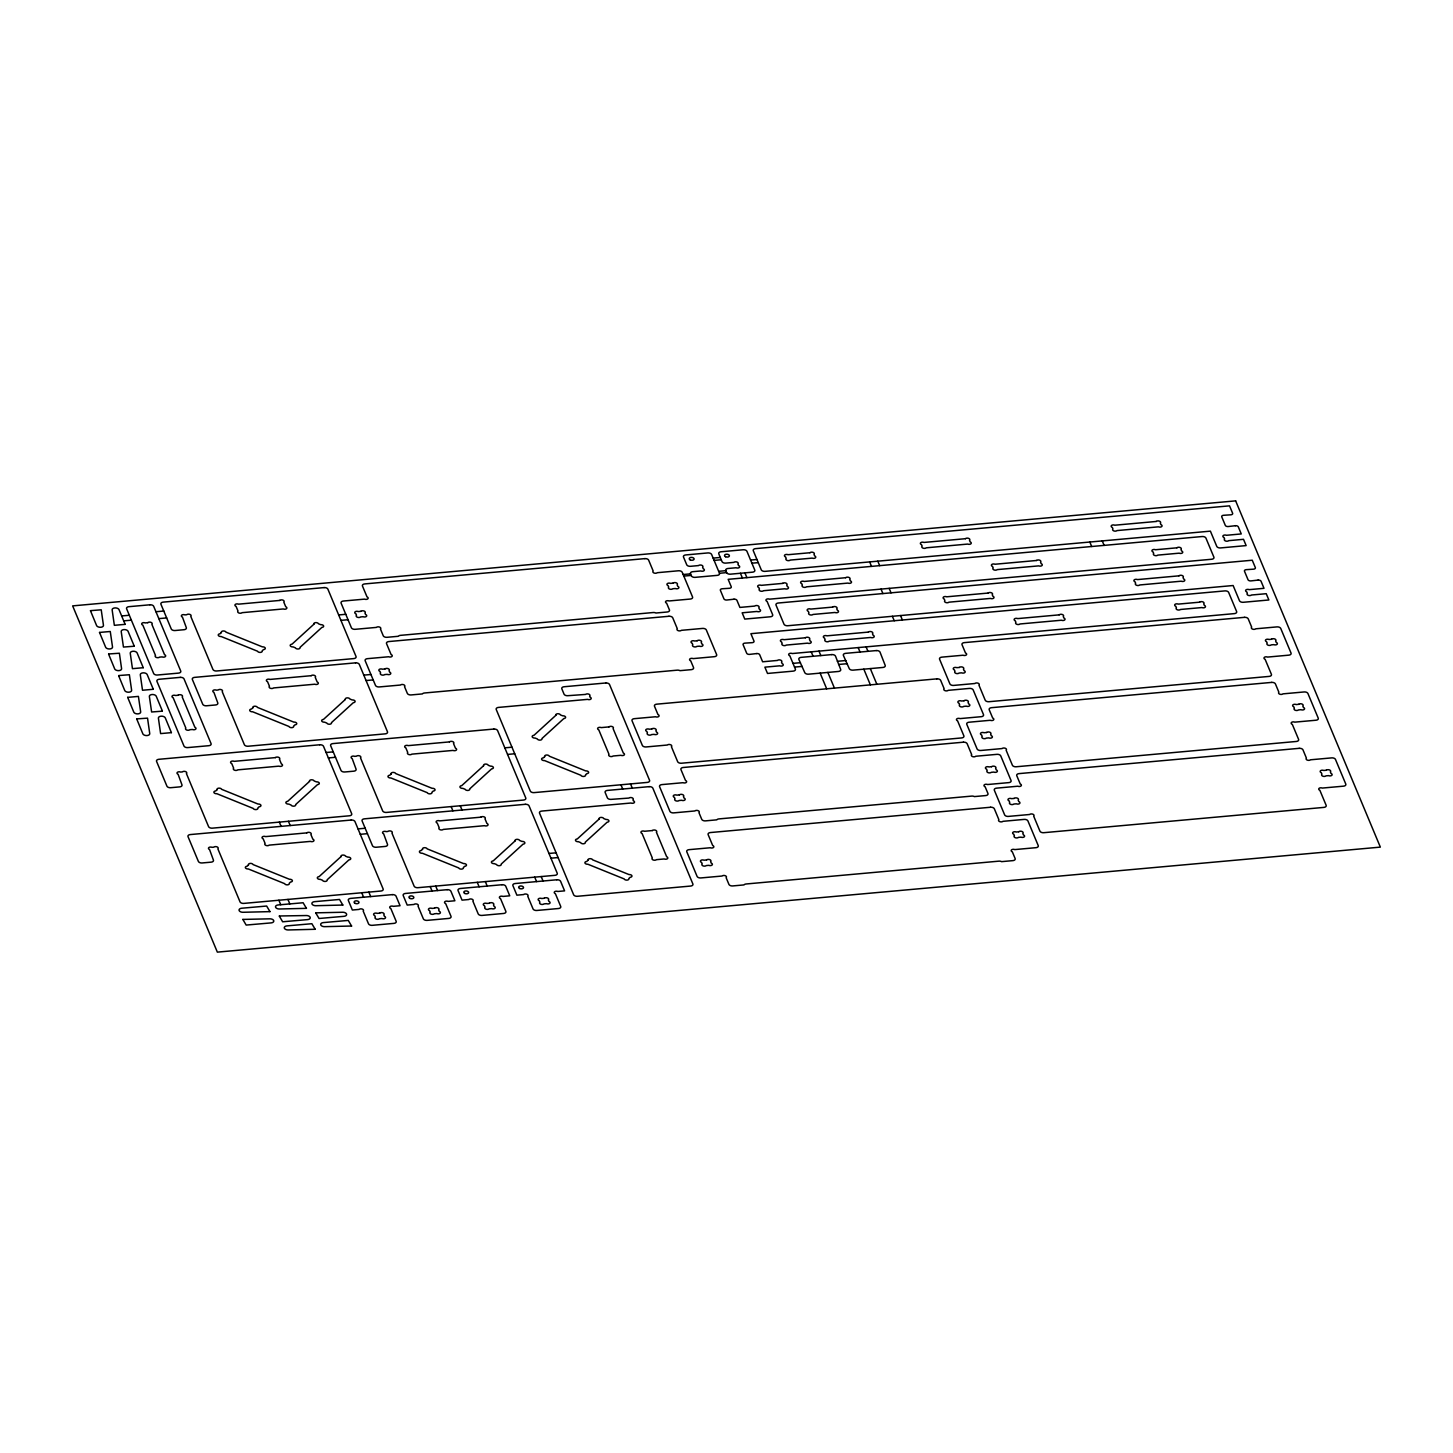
<?xml version="1.0" encoding="UTF-8"?>
<svg xmlns="http://www.w3.org/2000/svg" width="1453" height="1453" viewBox="0 0 1453 1453"><rect width="100%" height="100%" fill="white"/><g stroke="black" fill="none" stroke-linecap="round" stroke-linejoin="round"><path stroke-width="1.5" d="M713.151 558.097L720.307 557.462M714.113 560.404L721.251 559.75M155.961 611.731L163.808 611.023M121.671 615.945L128.808 615.309M750.583 560.059L756.995 559.496M751.909 563.201L758.303 562.62M123.705 620.867L130.861 620.213M158.831 618.633L166.677 617.925M683.182 574.516L690.52 573.862M718.672 571.32L725.828 570.666M683.836 576.096L691.174 575.424M719.489 573.281L711.625 554.483A3.124 1.816 4.7 0 0 707.847 552.939L685.762 554.937A3.124 1.816 4.7 0 0 683.491 557.026L686.724 564.763A3.124 1.816 4.7 0 0 690.502 566.307L698.53 565.58A2.379 1.38 4.7 0 1 701.799 565.29A2.379 1.38 4.7 0 1 702.598 567.215L703.234 568.722A2.379 1.38 4.7 0 1 704.033 570.666A2.379 1.38 4.7 0 1 700.782 570.956L692.754 571.683A3.124 1.816 4.7 0 0 690.484 573.753L691.356 575.824A3.124 1.816 4.7 0 0 695.133 577.35L717.219 575.37A3.124 1.816 4.7 0 0 719.489 573.281L726.627 572.609A3.124 1.816 4.7 0 0 730.423 574.171L752.509 572.173A3.124 1.816 4.7 0 0 754.779 570.103L746.933 551.286A3.124 1.816 4.7 0 0 743.137 549.761L721.051 551.759A3.124 1.816 4.7 0 0 718.781 553.829L722.014 561.584A3.124 1.816 4.7 0 0 725.81 563.11L733.838 562.384A2.379 1.38 4.7 0 1 737.089 562.093A2.379 1.38 4.7 0 1 737.888 564.036L738.524 565.526A2.379 1.38 4.7 0 1 739.341 567.469A2.379 1.38 4.7 0 1 736.072 567.76L728.044 568.486A3.124 1.816 4.7 0 0 725.774 570.575L726.645 572.645M338.658 614.946L345.814 614.292M340.928 620.358L348.084 619.704M363.813 675.136L370.969 674.483M366.083 680.549L373.239 679.895M792.993 663.367L800.421 662.695M837.364 661.297L845.828 660.534M794.555 667.09L802.165 666.4M838.599 664.475L847.226 663.694M326.126 752.509L333.264 751.873M328.378 757.921L335.534 757.285M504.827 747.841L511.983 747.187M507.569 754.416L514.725 753.78M358.037 828.9L365.193 828.246M360.29 834.313L367.446 833.659M548.962 853.456L556.118 852.82M550.941 858.196L558.097 857.542M1102.264 540.916L1104.135 545.384M1089.823 542.042L1091.693 546.51M877.794 561.185L879.664 565.653M889.163 588.356L891.034 592.824M900.515 615.545L902.386 620.013M869.657 561.911L871.528 566.379M881.027 589.101L882.879 593.569M892.378 616.29L894.249 620.74M866.097 646.876L867.95 651.325M870.311 668.598L876.867 684.29M858.178 647.584L860.031 652.052M863.827 669.179L870.383 684.872M818.965 651.126L820.836 655.594M827.865 672.43L834.44 688.123M811.228 651.816L813.099 656.284M820.128 673.12L826.684 688.813M744.899 572.863L746.896 577.64M740.431 573.263L742.41 578.04M630.529 783.912L632.309 788.18M620.94 784.783L622.719 789.033M541.17 876.559L543.041 881.027M534.704 877.14L536.575 881.608M460.238 805.779L462.018 810.029M485.32 881.608L487.191 886.076M451.138 806.597L452.918 810.847M477.274 882.334L479.127 886.802M435.7 886.094L437.571 890.544M430.179 886.584L432.05 891.052M368.844 892.124L370.697 896.592M361.743 892.76L363.595 897.227M288.439 821.29L290.219 825.54M279.339 822.107L281.119 826.357M287.948 899.425L289.819 903.893M278.867 900.242L280.738 904.71M90.486 610.769L96.588 625.553A3.505 2.034 4.7 0 0 100.548 627.278A3.505 2.034 4.7 0 0 103.454 625.28L101.22 609.806L90.504 610.641M99.53 632.436L105.633 647.221A3.505 2.034 4.7 0 0 109.593 648.964A3.505 2.034 4.7 0 0 112.517 646.948L110.265 631.492L99.53 632.436M108.594 654.122L114.696 668.907A3.505 2.034 4.7 0 0 118.656 670.632A3.505 2.034 4.7 0 0 121.58 668.616L119.382 653.232L108.63 653.977M118.637 675.699L124.74 690.484A3.505 2.034 4.7 0 0 128.699 692.209A3.505 2.034 4.7 0 0 131.624 690.211L129.371 674.737L118.674 675.554M125.14 624.354L114.351 625.317L112.153 609.933A3.505 2.034 4.7 0 1 115.078 607.917A3.505 2.034 4.7 0 1 119.037 609.642L125.14 624.354M127.682 697.367L133.803 712.152A3.505 2.034 4.7 0 0 137.744 713.877A3.505 2.034 4.7 0 0 140.669 711.879L138.416 696.405L127.682 697.367M134.185 646.04L128.082 631.328A3.505 2.034 4.7 0 0 124.123 629.585A3.505 2.034 4.7 0 0 121.217 631.601L123.451 647.057L134.166 646.24M136.745 719.035L142.848 733.819A3.505 2.034 4.7 0 0 146.807 735.563A3.505 2.034 4.7 0 0 149.732 733.547L147.534 718.145L136.782 718.908M143.248 667.708L132.459 668.671L130.261 653.269A3.505 2.034 4.7 0 1 133.186 651.253A3.505 2.034 4.7 0 1 137.145 652.996L143.248 667.708M153.292 689.285L142.503 690.248L140.305 674.846A3.505 2.034 4.7 0 1 143.229 672.848A3.505 2.034 4.7 0 1 147.189 674.573L153.292 689.285M162.355 710.953L156.234 696.241A3.505 2.034 4.7 0 0 152.293 694.516A3.505 2.034 4.7 0 0 149.368 696.532L151.621 711.988L162.318 711.171M171.4 732.639L160.611 733.602L158.413 718.2A3.505 2.034 4.7 0 1 161.337 716.184A3.505 2.034 4.7 0 1 165.297 717.927L171.4 732.639M242.851 919.422L246.175 925.071L271.13 922.891A3.505 2.034 4.7 0 0 273.745 920.73A3.505 2.034 4.7 0 0 270.022 918.823L242.851 919.422M269.986 911.63L242.814 912.284A3.505 2.034 4.7 0 1 239.091 910.395A3.505 2.034 4.7 0 1 241.688 908.234L266.644 906.036L269.986 911.63M279.321 916.135L282.645 921.783L307.6 919.604A3.505 2.034 4.7 0 0 310.197 917.442A3.505 2.034 4.7 0 0 306.474 915.535L279.339 915.989M306.438 908.343L279.285 908.997A3.505 2.034 4.7 0 1 275.543 907.09A3.505 2.034 4.7 0 1 278.159 904.947L303.114 902.749L306.438 908.343M315.719 912.847L319.042 918.496L343.998 916.316A3.505 2.034 4.7 0 0 346.595 914.155A3.505 2.034 4.7 0 0 342.872 912.248L315.719 912.847M315.192 929.284L288.039 929.956A3.505 2.034 4.7 0 1 284.316 928.049A3.505 2.034 4.7 0 1 286.913 925.888L311.868 923.708L315.192 929.284M342.835 905.056L315.682 905.709A3.505 2.034 4.7 0 1 311.941 903.802A3.505 2.034 4.7 0 1 314.556 901.659L339.512 899.461L342.835 905.056M351.59 926.015L324.437 926.669A3.505 2.034 4.7 0 1 320.713 924.762A3.505 2.034 4.7 0 1 323.311 922.601L348.266 920.421L351.59 926.07M221.383 632.545L220.039 633.78A2.379 1.38 4.7 0 0 218.313 635.361A2.379 1.38 4.7 0 0 221.183 636.523L257.562 651.235A2.379 1.38 4.7 0 0 260.432 652.397A2.379 1.38 4.7 0 0 262.158 650.817L263.502 649.6A2.379 1.38 4.7 0 0 265.227 648.02A2.379 1.38 4.7 0 0 262.357 646.857L225.978 632.146A2.379 1.38 4.7 0 0 223.108 630.983A2.379 1.38 4.7 0 0 221.383 632.545M313.884 624.209L292.017 644.169A2.379 1.38 4.7 0 0 290.273 645.75A2.379 1.38 4.7 0 0 293.161 646.912L295.377 647.82A2.379 1.38 4.7 0 0 298.246 648.982A2.379 1.38 4.7 0 0 299.99 647.402L321.858 627.424A2.379 1.38 4.7 0 0 323.583 625.843A2.379 1.38 4.7 0 0 320.713 624.681L318.498 623.791A2.379 1.38 4.7 0 0 315.61 622.629A2.379 1.38 4.7 0 0 313.884 624.209M252.822 707.811L251.496 709.028A2.379 1.38 4.7 0 0 249.771 710.608A2.379 1.38 4.7 0 0 252.64 711.77L289.002 726.482A2.379 1.38 4.7 0 0 291.89 727.644A2.379 1.38 4.7 0 0 293.615 726.064L294.941 724.847A2.379 1.38 4.7 0 0 296.684 723.267A2.379 1.38 4.7 0 0 293.797 722.105L257.435 707.393A2.379 1.38 4.7 0 0 254.566 706.231A2.379 1.38 4.7 0 0 252.822 707.811M217.024 789.742L215.698 790.959A2.379 1.38 4.7 0 0 213.954 792.539A2.379 1.38 4.7 0 0 216.842 793.701L253.203 808.413A2.379 1.38 4.7 0 0 256.091 809.575A2.379 1.38 4.7 0 0 257.817 807.995L259.143 806.778A2.379 1.38 4.7 0 0 260.886 805.198A2.379 1.38 4.7 0 0 257.998 804.036L221.637 789.324A2.379 1.38 4.7 0 0 218.749 788.162A2.379 1.38 4.7 0 0 217.024 789.742M345.342 699.456L323.456 719.435A2.379 1.38 4.7 0 0 321.731 721.015A2.379 1.38 4.7 0 0 324.6 722.177L326.834 723.067A2.379 1.38 4.7 0 0 329.704 724.23A2.379 1.38 4.7 0 0 331.429 722.65L353.315 702.689A2.379 1.38 4.7 0 0 355.041 701.109A2.379 1.38 4.7 0 0 352.171 699.946L349.937 699.038A2.379 1.38 4.7 0 0 347.067 697.876A2.379 1.38 4.7 0 0 345.342 699.456M309.543 781.387L287.658 801.348A2.379 1.38 4.7 0 0 285.932 802.928A2.379 1.38 4.7 0 0 288.802 804.09L291.036 804.998A2.379 1.38 4.7 0 0 293.906 806.161A2.379 1.38 4.7 0 0 295.631 804.581L317.517 784.602A2.379 1.38 4.7 0 0 319.242 783.022A2.379 1.38 4.7 0 0 316.373 781.859L314.139 780.969A2.379 1.38 4.7 0 0 311.269 779.807A2.379 1.38 4.7 0 0 309.543 781.387M248.481 864.989L247.137 866.224A2.379 1.38 4.7 0 0 245.412 867.786A2.379 1.38 4.7 0 0 248.281 868.948L284.661 883.66A2.379 1.38 4.7 0 0 287.531 884.841A2.379 1.38 4.7 0 0 289.256 883.261L290.6 882.025A2.379 1.38 4.7 0 0 292.325 880.464A2.379 1.38 4.7 0 0 289.456 879.283L253.076 864.571A2.379 1.38 4.7 0 0 250.207 863.409A2.379 1.38 4.7 0 0 248.481 864.989M391.111 774.013L389.785 775.23A2.379 1.38 4.7 0 0 388.042 776.81A2.379 1.38 4.7 0 0 390.93 777.973L427.291 792.684A2.379 1.38 4.7 0 0 430.179 793.847A2.379 1.38 4.7 0 0 431.904 792.285L433.23 791.05A2.379 1.38 4.7 0 0 434.974 789.469A2.379 1.38 4.7 0 0 432.086 788.307L395.725 773.595A2.379 1.38 4.7 0 0 392.837 772.433A2.379 1.38 4.7 0 0 391.111 774.013M340.983 856.634L319.115 876.613A2.379 1.38 4.7 0 0 317.39 878.193A2.379 1.38 4.7 0 0 320.259 879.356L322.475 880.246A2.379 1.38 4.7 0 0 325.363 881.426A2.379 1.38 4.7 0 0 327.088 879.846L348.956 859.867A2.379 1.38 4.7 0 0 350.682 858.287A2.379 1.38 4.7 0 0 347.812 857.125L345.596 856.235A2.379 1.38 4.7 0 0 342.726 855.072A2.379 1.38 4.7 0 0 340.983 856.634M483.631 765.658L461.745 785.637A2.379 1.38 4.7 0 0 460.02 787.217A2.379 1.38 4.7 0 0 462.889 788.38L465.123 789.27A2.379 1.38 4.7 0 0 467.993 790.432A2.379 1.38 4.7 0 0 469.719 788.87L491.604 768.891A2.379 1.38 4.7 0 0 493.33 767.311A2.379 1.38 4.7 0 0 490.46 766.149L488.226 765.259A2.379 1.38 4.7 0 0 485.356 764.078A2.379 1.38 4.7 0 0 483.631 765.658M555.845 715.33L533.977 735.309A2.379 1.38 4.7 0 0 532.234 736.889A2.379 1.38 4.7 0 0 535.122 738.051L537.338 738.941A2.379 1.38 4.7 0 0 540.207 740.104A2.379 1.38 4.7 0 0 541.933 738.542L563.818 718.563A2.379 1.38 4.7 0 0 565.544 716.983A2.379 1.38 4.7 0 0 562.674 715.82L560.458 714.93A2.379 1.38 4.7 0 0 557.571 713.75A2.379 1.38 4.7 0 0 555.845 715.33M422.569 849.279L421.225 850.495A2.379 1.38 4.7 0 0 419.499 852.076A2.379 1.38 4.7 0 0 422.369 853.238L458.748 867.95A2.379 1.38 4.7 0 0 461.618 869.112A2.379 1.38 4.7 0 0 463.344 867.532L464.688 866.315A2.379 1.38 4.7 0 0 466.413 864.735A2.379 1.38 4.7 0 0 463.543 863.572L427.164 848.861A2.379 1.38 4.7 0 0 424.294 847.698A2.379 1.38 4.7 0 0 422.569 849.279M544.712 756.613L543.386 757.83A2.379 1.38 4.7 0 0 541.66 759.41A2.379 1.38 4.7 0 0 544.53 760.573L580.891 775.284A2.379 1.38 4.7 0 0 583.779 776.447A2.379 1.38 4.7 0 0 585.505 774.867L586.83 773.65A2.379 1.38 4.7 0 0 588.574 772.07A2.379 1.38 4.7 0 0 585.686 770.907L549.325 756.196A2.379 1.38 4.7 0 0 546.455 755.033A2.379 1.38 4.7 0 0 544.712 756.613M515.07 840.924L493.203 860.902A2.379 1.38 4.7 0 0 491.477 862.483A2.379 1.38 4.7 0 0 494.347 863.645L496.563 864.535A2.379 1.38 4.7 0 0 499.451 865.697A2.379 1.38 4.7 0 0 501.176 864.117L523.044 844.157A2.379 1.38 4.7 0 0 524.787 842.577A2.379 1.38 4.7 0 0 521.899 841.414L519.684 840.506A2.379 1.38 4.7 0 0 516.814 839.344A2.379 1.38 4.7 0 0 515.07 840.924M599.163 819.002L577.295 838.962A2.379 1.38 4.7 0 0 575.551 840.542A2.379 1.38 4.7 0 0 578.439 841.705L580.655 842.613A2.379 1.38 4.7 0 0 583.525 843.775A2.379 1.38 4.7 0 0 585.268 842.195L607.136 822.216A2.379 1.38 4.7 0 0 608.861 820.636A2.379 1.38 4.7 0 0 605.992 819.474L603.776 818.584A2.379 1.38 4.7 0 0 600.888 817.421A2.379 1.38 4.7 0 0 599.163 819.002M588.029 860.267L586.703 861.484A2.379 1.38 4.7 0 0 584.978 863.064A2.379 1.38 4.7 0 0 587.847 864.226L624.209 878.938A2.379 1.38 4.7 0 0 627.097 880.1A2.379 1.38 4.7 0 0 628.822 878.52L630.166 877.303A2.379 1.38 4.7 0 0 631.892 875.723A2.379 1.38 4.7 0 0 629.004 874.561L592.642 859.849A2.379 1.38 4.7 0 0 589.773 858.687A2.379 1.38 4.7 0 0 588.029 860.267M1235.341 525.714L1228.275 526.531A2.379 1.38 4.7 0 1 1225.315 525.387L1221.755 516.868A2.379 1.38 4.7 0 1 1223.571 515.288L1230.782 514.816A2.379 1.38 4.7 0 0 1232.616 513.218L1229.529 505.844L755.56 548.635A3.124 1.816 4.7 0 0 753.29 550.723L761.263 569.83A3.124 1.816 4.7 0 0 765.059 571.356L1210.403 531.144L1216.76 546.382A3.124 1.816 4.7 0 0 1220.556 547.926L1246.147 545.601L1243.514 539.317L1228.711 540.661A2.379 1.38 4.7 0 1 1225.46 540.952A2.379 1.38 4.7 0 1 1224.643 539.009L1224.025 537.519A2.379 1.38 4.7 0 1 1223.208 535.576A2.379 1.38 4.7 0 1 1226.459 535.285L1241.262 533.941L1238.319 526.876A2.379 1.38 4.7 0 0 1235.341 525.714M733.983 599.199L726.918 600.016A2.379 1.38 4.7 0 1 723.939 598.854L720.397 590.354A2.379 1.38 4.7 0 1 722.214 588.756L729.424 588.283A2.379 1.38 4.7 0 0 731.24 586.703L728.153 579.329L1202.121 536.538A3.124 1.816 4.7 0 1 1205.917 538.064L1213.891 557.171A3.124 1.816 4.7 0 1 1211.62 559.26L769.527 599.163A2.379 1.38 4.7 0 0 766.276 599.453A2.379 1.38 4.7 0 0 767.093 601.397L772.651 614.692A3.124 1.816 4.7 0 1 770.362 616.78L744.771 619.087L742.156 612.803L756.94 611.459A2.379 1.38 4.7 0 0 760.21 611.168A2.379 1.38 4.7 0 0 759.392 609.225L758.775 607.735A2.379 1.38 4.7 0 0 757.957 605.792A2.379 1.38 4.7 0 0 754.706 606.083L739.904 607.427L736.943 600.343A2.379 1.38 4.7 0 0 733.983 599.199M1258.08 580.092L1251.015 580.891A2.379 1.38 4.7 0 1 1248.036 579.747L1244.495 571.247A2.379 1.38 4.7 0 1 1246.311 569.649L1253.521 569.176A2.379 1.38 4.7 0 0 1255.338 567.596L1252.25 560.222L778.281 603.013A3.124 1.816 4.7 0 0 776.011 605.084L784.002 624.209A3.124 1.816 4.7 0 0 787.78 625.734L1233.125 585.523L1239.5 600.761A3.124 1.816 4.7 0 0 1243.278 602.287L1268.869 599.98L1266.235 593.696L1251.451 595.022A2.379 1.38 4.7 0 1 1248.181 595.312A2.379 1.38 4.7 0 1 1247.382 593.387L1246.747 591.88A2.379 1.38 4.7 0 1 1245.947 589.936A2.379 1.38 4.7 0 1 1249.199 589.646L1264.001 588.32L1261.041 581.236A2.379 1.38 4.7 0 0 1258.08 580.092M756.704 653.559L749.639 654.377A2.379 1.38 4.7 0 1 746.679 653.214L743.119 644.714A2.379 1.38 4.7 0 1 744.953 643.134L752.145 642.662A2.379 1.38 4.7 0 0 753.98 641.064L750.892 633.69L1224.861 590.899A3.124 1.816 4.7 0 1 1228.639 592.424L1236.63 611.55A3.124 1.816 4.7 0 1 1234.36 613.62L792.266 653.541A2.379 1.38 4.7 0 0 788.997 653.832A2.379 1.38 4.7 0 0 789.814 655.775L795.372 669.07A3.124 1.816 4.7 0 1 793.102 671.141L767.511 673.447L764.877 667.163L779.68 665.819A2.379 1.38 4.7 0 0 782.931 665.528A2.379 1.38 4.7 0 0 782.114 663.603L781.496 662.096A2.379 1.38 4.7 0 0 780.679 660.152A2.379 1.38 4.7 0 0 777.428 660.443L762.625 661.787L759.683 654.722A2.379 1.38 4.7 0 0 756.704 653.559M1235.649 500.867L72.65 605.883L217.351 952.133L1380.35 847.117L1235.649 500.867M324.092 587.593L163.19 602.123A3.124 1.816 4.7 0 0 160.92 604.194L171.272 628.986A3.124 1.816 4.7 0 0 175.068 630.529L184.022 629.712A3.124 1.816 4.7 0 0 186.329 627.696L182.442 617.089A2.379 1.38 4.7 0 1 181.716 615.164A2.379 1.38 4.7 0 1 184.949 614.891L186.692 614.728A2.379 1.38 4.7 0 1 189.943 614.437A2.379 1.38 4.7 0 1 190.761 616.381L212.937 669.433A3.124 1.816 4.7 0 0 216.715 670.977L353.751 658.59A3.124 1.816 4.7 0 0 356.039 656.52L327.869 589.119A3.124 1.816 4.7 0 0 324.092 587.593M644.878 558.624L364.739 583.924A3.124 1.816 4.7 0 0 362.451 585.995L367.01 596.892A2.379 1.38 4.7 0 1 367.809 598.836A2.379 1.38 4.7 0 1 364.558 599.126L343.362 601.033A3.124 1.816 4.7 0 0 341.092 603.104L351.408 627.787A3.124 1.816 4.7 0 0 355.186 629.312L376.381 627.405A2.379 1.38 4.7 0 1 379.633 627.097A2.379 1.38 4.7 0 1 380.45 629.04L383.247 635.778A3.124 1.816 4.7 0 0 387.043 637.304L398.322 636.287A3.124 1.816 4.7 0 1 400.429 635.361L653.196 612.53A3.124 1.816 4.7 0 1 655.902 613.021L667.181 612.004A3.124 1.816 4.7 0 0 669.452 609.933L666.636 603.195A2.379 1.38 4.7 0 1 665.837 601.27A2.379 1.38 4.7 0 1 669.088 600.961L690.284 599.054A3.124 1.816 4.7 0 0 692.554 596.983L682.238 572.319A3.124 1.816 4.7 0 0 678.46 570.775L657.265 572.7A2.379 1.38 4.7 0 1 654.013 572.991A2.379 1.38 4.7 0 1 653.196 571.047L648.656 560.168A3.124 1.816 4.7 0 0 644.878 558.624M149.913 604.793L128.881 606.682A3.124 1.816 4.7 0 0 126.611 608.771L153.655 673.484A3.124 1.816 4.7 0 0 157.433 675.009L178.465 673.12A3.124 1.816 4.7 0 0 180.735 671.032L153.691 606.319A3.124 1.816 4.7 0 0 149.913 604.793M279.721 600.434L238.528 604.157A2.379 1.38 4.7 0 0 235.277 604.448A2.379 1.38 4.7 0 0 236.076 606.391L238.02 611.041A2.379 1.38 4.7 0 0 238.837 612.966A2.379 1.38 4.7 0 0 242.088 612.676L283.281 608.952A2.379 1.38 4.7 0 0 286.532 608.662A2.379 1.38 4.7 0 0 285.732 606.736L283.789 602.087A2.379 1.38 4.7 0 0 282.972 600.143A2.379 1.38 4.7 0 0 279.721 600.434M809.92 552.739L788.035 554.701A2.379 1.38 4.7 0 0 784.765 555.01A2.379 1.38 4.7 0 0 785.583 556.935L786.218 558.442A2.379 1.38 4.7 0 0 787.017 560.386A2.379 1.38 4.7 0 0 790.269 560.077L812.173 558.115A2.379 1.38 4.7 0 0 815.424 557.807A2.379 1.38 4.7 0 0 814.624 555.881L813.989 554.374A2.379 1.38 4.7 0 0 813.19 552.431A2.379 1.38 4.7 0 0 809.92 552.739M965.428 538.7L923.981 542.441A2.379 1.38 4.7 0 0 920.712 542.732A2.379 1.38 4.7 0 0 921.529 544.675L922.146 546.165A2.379 1.38 4.7 0 0 922.964 548.108A2.379 1.38 4.7 0 0 926.215 547.817L967.68 544.076A2.379 1.38 4.7 0 0 970.931 543.767A2.379 1.38 4.7 0 0 970.114 541.842L969.496 540.334A2.379 1.38 4.7 0 0 968.679 538.391A2.379 1.38 4.7 0 0 965.428 538.7M1156.225 521.464L1114.778 525.205A2.379 1.38 4.7 0 0 1111.509 525.496A2.379 1.38 4.7 0 0 1112.326 527.439L1112.944 528.946A2.379 1.38 4.7 0 0 1113.761 530.872A2.379 1.38 4.7 0 0 1117.012 530.581L1158.477 526.84A2.379 1.38 4.7 0 0 1161.728 526.549A2.379 1.38 4.7 0 0 1160.911 524.606L1160.293 523.116A2.379 1.38 4.7 0 0 1159.476 521.173A2.379 1.38 4.7 0 0 1156.225 521.464M147.788 622.683L145.264 622.919A2.379 1.38 4.7 0 0 142.013 623.21A2.379 1.38 4.7 0 0 142.83 625.135L155.507 655.485A2.379 1.38 4.7 0 0 156.306 657.41A2.379 1.38 4.7 0 0 159.576 657.119L162.082 656.901A2.379 1.38 4.7 0 0 165.333 656.593A2.379 1.38 4.7 0 0 164.534 654.667L151.857 624.336A2.379 1.38 4.7 0 0 151.039 622.393A2.379 1.38 4.7 0 0 147.788 622.683M360.871 611.332L358.346 611.568A2.379 1.38 4.7 0 0 355.095 611.858A2.379 1.38 4.7 0 0 355.912 613.802L356.53 615.291A2.379 1.38 4.7 0 0 357.347 617.234A2.379 1.38 4.7 0 0 360.598 616.944L363.105 616.708A2.379 1.38 4.7 0 0 366.374 616.417A2.379 1.38 4.7 0 0 365.557 614.474L364.939 612.984A2.379 1.38 4.7 0 0 364.122 611.041A2.379 1.38 4.7 0 0 360.871 611.332M673.048 583.143L670.541 583.38A2.379 1.38 4.7 0 0 667.272 583.67A2.379 1.38 4.7 0 0 668.089 585.613L668.725 587.103A2.379 1.38 4.7 0 0 669.524 589.046A2.379 1.38 4.7 0 0 672.775 588.756L675.3 588.519A2.379 1.38 4.7 0 0 678.551 588.229A2.379 1.38 4.7 0 0 677.752 586.285L677.116 584.796A2.379 1.38 4.7 0 0 676.299 582.853A2.379 1.38 4.7 0 0 673.048 583.143M782.64 583.398L761.281 585.341A2.379 1.38 4.7 0 0 758.012 585.632A2.379 1.38 4.7 0 0 758.829 587.575L759.465 589.064A2.379 1.38 4.7 0 0 760.264 591.008A2.379 1.38 4.7 0 0 763.515 590.717L784.892 588.774A2.379 1.38 4.7 0 0 788.144 588.483A2.379 1.38 4.7 0 0 787.344 586.54L786.709 585.05A2.379 1.38 4.7 0 0 785.91 583.107A2.379 1.38 4.7 0 0 782.64 583.398M845.664 577.713L804.199 581.454A2.379 1.38 4.7 0 0 800.948 581.745A2.379 1.38 4.7 0 0 801.765 583.688L802.383 585.196A2.379 1.38 4.7 0 0 803.2 587.121A2.379 1.38 4.7 0 0 806.451 586.83L847.916 583.089A2.379 1.38 4.7 0 0 851.167 582.798A2.379 1.38 4.7 0 0 850.35 580.855L849.733 579.366A2.379 1.38 4.7 0 0 848.915 577.422A2.379 1.38 4.7 0 0 845.664 577.713M1036.461 560.495L994.996 564.236A2.379 1.38 4.7 0 0 991.745 564.527A2.379 1.38 4.7 0 0 992.562 566.47L993.18 567.96A2.379 1.38 4.7 0 0 993.997 569.903A2.379 1.38 4.7 0 0 997.248 569.612L1038.713 565.871A2.379 1.38 4.7 0 0 1041.964 565.562A2.379 1.38 4.7 0 0 1041.147 563.637L1040.53 562.129A2.379 1.38 4.7 0 0 1039.712 560.204A2.379 1.38 4.7 0 0 1036.461 560.495M1176.912 547.817L1155.535 549.743A2.379 1.38 4.7 0 0 1152.283 550.033A2.379 1.38 4.7 0 0 1153.083 551.977L1153.718 553.466A2.379 1.38 4.7 0 0 1154.536 555.409A2.379 1.38 4.7 0 0 1157.787 555.119L1179.146 553.175A2.379 1.38 4.7 0 0 1182.415 552.885A2.379 1.38 4.7 0 0 1181.598 550.959L1180.98 549.452A2.379 1.38 4.7 0 0 1180.163 547.509A2.379 1.38 4.7 0 0 1176.912 547.817M668.961 616.272L388.823 641.554A3.124 1.816 4.7 0 0 386.534 643.625L391.093 654.522A2.379 1.38 4.7 0 1 391.91 656.465A2.379 1.38 4.7 0 1 388.641 656.756L367.464 658.663A3.124 1.816 4.7 0 0 365.175 660.752L375.492 685.416A3.124 1.816 4.7 0 0 379.269 686.942L400.465 685.035A2.379 1.38 4.7 0 1 403.716 684.744A2.379 1.38 4.7 0 1 404.533 686.67L407.349 693.408A3.124 1.816 4.7 0 0 411.126 694.934L422.405 693.916A3.124 1.816 4.7 0 1 424.512 692.99L677.28 670.16A3.124 1.816 4.7 0 1 679.986 670.668L691.265 669.651A3.124 1.816 4.7 0 0 693.535 667.563L690.72 660.843A2.379 1.38 4.7 0 1 689.921 658.899A2.379 1.38 4.7 0 1 693.172 658.609L714.367 656.683A3.124 1.816 4.7 0 0 716.638 654.613L706.321 629.948A3.124 1.816 4.7 0 0 702.544 628.423L681.348 630.33A2.379 1.38 4.7 0 1 678.097 630.62A2.379 1.38 4.7 0 1 677.298 628.677L672.739 617.797A3.124 1.816 4.7 0 0 668.961 616.272M832.66 607.1L810.756 609.079A2.379 1.38 4.7 0 0 807.505 609.37A2.379 1.38 4.7 0 0 808.304 611.313L808.94 612.803A2.379 1.38 4.7 0 0 809.757 614.746A2.379 1.38 4.7 0 0 813.008 614.456L834.912 612.476A2.379 1.38 4.7 0 0 838.163 612.185A2.379 1.38 4.7 0 0 837.346 610.242L836.728 608.753A2.379 1.38 4.7 0 0 835.911 606.809A2.379 1.38 4.7 0 0 832.66 607.1M988.149 593.06L946.702 596.802A2.379 1.38 4.7 0 0 943.451 597.092A2.379 1.38 4.7 0 0 944.25 599.036L944.886 600.525A2.379 1.38 4.7 0 0 945.685 602.468A2.379 1.38 4.7 0 0 948.954 602.178L990.401 598.436A2.379 1.38 4.7 0 0 993.652 598.146A2.379 1.38 4.7 0 0 992.853 596.202L992.217 594.713A2.379 1.38 4.7 0 0 991.418 592.77A2.379 1.38 4.7 0 0 988.149 593.06M1178.964 575.842L1137.499 579.584A2.379 1.38 4.7 0 0 1134.248 579.874A2.379 1.38 4.7 0 0 1135.047 581.818L1135.683 583.307A2.379 1.38 4.7 0 0 1136.5 585.25A2.379 1.38 4.7 0 0 1139.751 584.96L1181.198 581.2A2.379 1.38 4.7 0 0 1184.449 580.909A2.379 1.38 4.7 0 0 1183.65 578.984L1183.014 577.477A2.379 1.38 4.7 0 0 1182.215 575.533A2.379 1.38 4.7 0 0 1178.964 575.842M180.245 677.37L159.212 679.259A3.124 1.816 4.7 0 0 156.942 681.348L183.986 746.061A3.124 1.816 4.7 0 0 187.764 747.587L208.796 745.698A3.124 1.816 4.7 0 0 211.066 743.609L184.022 678.896A3.124 1.816 4.7 0 0 180.245 677.37M355.531 662.859L194.648 677.37A3.124 1.816 4.7 0 0 192.359 679.459L202.73 704.251A3.124 1.816 4.7 0 0 206.508 705.777L215.48 704.977A3.124 1.816 4.7 0 0 217.787 702.943L213.9 692.354A2.379 1.38 4.7 0 1 213.173 690.429A2.379 1.38 4.7 0 1 216.406 690.157L218.15 689.993A2.379 1.38 4.7 0 1 221.401 689.703A2.379 1.38 4.7 0 1 222.2 691.628L244.376 744.699A3.124 1.816 4.7 0 0 248.172 746.224L385.208 733.856A3.124 1.816 4.7 0 0 387.479 731.785L359.309 664.384A3.124 1.816 4.7 0 0 355.531 662.859M384.954 668.979L382.43 669.197A2.379 1.38 4.7 0 0 379.179 669.488A2.379 1.38 4.7 0 0 379.996 671.431L380.613 672.939A2.379 1.38 4.7 0 0 381.431 674.864A2.379 1.38 4.7 0 0 384.682 674.573L387.188 674.355A2.379 1.38 4.7 0 0 390.457 674.047A2.379 1.38 4.7 0 0 389.64 672.121L389.023 670.614A2.379 1.38 4.7 0 0 388.205 668.671A2.379 1.38 4.7 0 0 384.954 668.979M697.131 640.791L694.625 641.009A2.379 1.38 4.7 0 0 691.374 641.3A2.379 1.38 4.7 0 0 692.173 643.243L692.809 644.751A2.379 1.38 4.7 0 0 693.608 646.676A2.379 1.38 4.7 0 0 696.859 646.385L699.383 646.167A2.379 1.38 4.7 0 0 702.634 645.859A2.379 1.38 4.7 0 0 701.835 643.933L701.2 642.426A2.379 1.38 4.7 0 0 700.4 640.482A2.379 1.38 4.7 0 0 697.131 640.791M311.16 675.699L269.986 679.423A2.379 1.38 4.7 0 0 266.716 679.713A2.379 1.38 4.7 0 0 267.534 681.657L269.477 686.288A2.379 1.38 4.7 0 0 270.276 688.232A2.379 1.38 4.7 0 0 273.545 687.941L314.72 684.218A2.379 1.38 4.7 0 0 317.989 683.927A2.379 1.38 4.7 0 0 317.172 681.984L315.228 677.334A2.379 1.38 4.7 0 0 314.429 675.409A2.379 1.38 4.7 0 0 311.16 675.699M805.38 637.776L784.002 639.701A2.379 1.38 4.7 0 0 780.751 639.992A2.379 1.38 4.7 0 0 781.551 641.935L782.186 643.425A2.379 1.38 4.7 0 0 783.004 645.368A2.379 1.38 4.7 0 0 786.255 645.078L807.614 643.152A2.379 1.38 4.7 0 0 810.883 642.862A2.379 1.38 4.7 0 0 810.066 640.918L809.448 639.411A2.379 1.38 4.7 0 0 808.631 637.486A2.379 1.38 4.7 0 0 805.38 637.776M868.385 632.091L826.939 635.833A2.379 1.38 4.7 0 0 823.688 636.123A2.379 1.38 4.7 0 0 824.487 638.067L825.122 639.556A2.379 1.38 4.7 0 0 825.922 641.499A2.379 1.38 4.7 0 0 829.173 641.209L870.638 637.467A2.379 1.38 4.7 0 0 873.889 637.159A2.379 1.38 4.7 0 0 873.09 635.233L872.454 633.726A2.379 1.38 4.7 0 0 871.637 631.783A2.379 1.38 4.7 0 0 868.385 632.091M1059.183 614.855L1017.736 618.597A2.379 1.38 4.7 0 0 1014.485 618.887A2.379 1.38 4.7 0 0 1015.284 620.831L1015.919 622.338A2.379 1.38 4.7 0 0 1016.719 624.263A2.379 1.38 4.7 0 0 1019.988 623.973L1061.435 620.231A2.379 1.38 4.7 0 0 1064.686 619.941A2.379 1.38 4.7 0 0 1063.887 617.997L1063.251 616.508A2.379 1.38 4.7 0 0 1062.452 614.565A2.379 1.38 4.7 0 0 1059.183 614.855M1199.633 602.178L1178.274 604.103A2.379 1.38 4.7 0 0 1175.005 604.394A2.379 1.38 4.7 0 0 1175.822 606.337L1176.44 607.844A2.379 1.38 4.7 0 0 1177.257 609.77A2.379 1.38 4.7 0 0 1180.508 609.479L1201.885 607.554A2.379 1.38 4.7 0 0 1205.136 607.263A2.379 1.38 4.7 0 0 1204.319 605.32L1203.702 603.812A2.379 1.38 4.7 0 0 1202.884 601.887A2.379 1.38 4.7 0 0 1199.633 602.178M178.12 695.26L175.595 695.497A2.379 1.38 4.7 0 0 172.344 695.787A2.379 1.38 4.7 0 0 173.161 697.731L185.839 728.062A2.379 1.38 4.7 0 0 186.638 729.987A2.379 1.38 4.7 0 0 189.889 729.697L192.414 729.479A2.379 1.38 4.7 0 0 195.665 729.17A2.379 1.38 4.7 0 0 194.865 727.245L182.188 696.913A2.379 1.38 4.7 0 0 181.371 694.97A2.379 1.38 4.7 0 0 178.12 695.26M831.734 654.595L801.148 657.355A3.124 1.816 4.7 0 0 798.896 659.499L804.78 672.63A3.124 1.816 4.7 0 0 808.558 674.174L838.381 671.468A3.124 1.816 4.7 0 0 840.669 669.397L835.529 656.193A3.124 1.816 4.7 0 0 831.734 654.595M876.232 650.581L845.664 653.341A3.124 1.816 4.7 0 0 843.412 655.485L849.279 668.616A3.124 1.816 4.7 0 0 853.074 670.142L882.897 667.454A3.124 1.816 4.7 0 0 885.186 665.383L880.046 652.179A3.124 1.816 4.7 0 0 876.232 650.581M1244.44 617.343L964.302 642.626A3.124 1.816 4.7 0 0 962.031 644.696L965.5 652.996A2.379 1.38 4.7 0 1 966.299 654.94A2.379 1.38 4.7 0 1 963.048 655.23L941.853 657.137A3.124 1.816 4.7 0 0 939.582 659.226L949.899 683.891A3.124 1.816 4.7 0 0 953.677 685.416L974.872 683.509A2.379 1.38 4.7 0 1 978.123 683.219A2.379 1.38 4.7 0 1 978.941 685.144L985.207 700.183A3.124 1.816 4.7 0 0 989.003 701.708L1269.141 676.408A3.124 1.816 4.7 0 0 1271.411 674.337L1265.127 659.317A2.379 1.38 4.7 0 1 1264.328 657.374A2.379 1.38 4.7 0 1 1267.579 657.083L1288.775 655.158A3.124 1.816 4.7 0 0 1291.045 653.087L1280.729 628.423A3.124 1.816 4.7 0 0 1276.951 626.897L1255.755 628.804A2.379 1.38 4.7 0 1 1252.504 629.095A2.379 1.38 4.7 0 1 1251.687 627.151L1248.236 618.869A3.124 1.816 4.7 0 0 1244.44 617.343M605.756 682.983L564.109 686.742A3.124 1.816 4.7 0 0 561.839 688.831L564.055 694.171A3.124 1.816 4.7 0 0 567.76 695.696L585.595 694.425A2.379 1.38 4.7 0 1 588.846 694.171A2.379 1.38 4.7 0 1 589.627 696.096L590.045 697.131A2.379 1.38 4.7 0 1 590.862 699.075A2.379 1.38 4.7 0 1 587.611 699.365L498.488 707.411A3.124 1.816 4.7 0 0 496.218 709.482L530.309 791.086A3.124 1.816 4.7 0 0 534.105 792.611L647.293 782.404A3.124 1.816 4.7 0 0 649.564 780.315L609.534 684.526A3.124 1.816 4.7 0 0 605.756 682.983M959.361 667.454L956.837 667.672A2.379 1.38 4.7 0 0 953.586 667.962A2.379 1.38 4.7 0 0 954.385 669.906L955.021 671.413A2.379 1.38 4.7 0 0 955.838 673.338A2.379 1.38 4.7 0 0 959.089 673.048L961.595 672.83A2.379 1.38 4.7 0 0 964.865 672.521A2.379 1.38 4.7 0 0 964.047 670.596L963.43 669.088A2.379 1.38 4.7 0 0 962.612 667.145A2.379 1.38 4.7 0 0 959.361 667.454M1271.538 639.266L1269.032 639.483A2.379 1.38 4.7 0 0 1265.763 639.774A2.379 1.38 4.7 0 0 1266.58 641.717L1267.216 643.225A2.379 1.38 4.7 0 0 1268.015 645.15A2.379 1.38 4.7 0 0 1271.266 644.86L1273.791 644.642A2.379 1.38 4.7 0 0 1277.042 644.351A2.379 1.38 4.7 0 0 1276.243 642.408L1275.607 640.9A2.379 1.38 4.7 0 0 1274.79 638.975A2.379 1.38 4.7 0 0 1271.538 639.266M936.894 678.86L656.756 704.16A3.124 1.816 4.7 0 0 654.486 706.231L657.955 714.531A2.379 1.38 4.7 0 1 658.754 716.456A2.379 1.38 4.7 0 1 655.503 716.765L634.307 718.672A3.124 1.816 4.7 0 0 632.037 720.742L642.353 745.425A3.124 1.816 4.7 0 0 646.131 746.951L667.327 745.026A2.379 1.38 4.7 0 1 670.578 744.735A2.379 1.38 4.7 0 1 671.395 746.679L677.661 761.699A3.124 1.816 4.7 0 0 681.439 763.225L961.595 737.942A3.124 1.816 4.7 0 0 963.866 735.854L957.581 720.833A2.379 1.38 4.7 0 1 956.782 718.908A2.379 1.38 4.7 0 1 960.033 718.599L981.211 716.692A3.124 1.816 4.7 0 0 983.499 714.622L973.183 689.939A3.124 1.816 4.7 0 0 969.405 688.413L948.21 690.338A2.379 1.38 4.7 0 1 944.959 690.629A2.379 1.38 4.7 0 1 944.141 688.686L940.672 680.385A3.124 1.816 4.7 0 0 936.894 678.86M319.733 744.771L158.849 759.301A3.124 1.816 4.7 0 0 156.561 761.372L166.932 786.164A3.124 1.816 4.7 0 0 170.709 787.708L179.682 786.89A3.124 1.816 4.7 0 0 181.97 784.874L178.101 774.286A2.379 1.38 4.7 0 1 177.375 772.342A2.379 1.38 4.7 0 1 180.608 772.07L182.352 771.906A2.379 1.38 4.7 0 1 185.603 771.616A2.379 1.38 4.7 0 1 186.402 773.559L208.578 826.63A3.124 1.816 4.7 0 0 212.374 828.156L349.41 815.787A3.124 1.816 4.7 0 0 351.68 813.698L323.51 746.297A3.124 1.816 4.7 0 0 319.733 744.771M493.82 729.061L332.937 743.591A3.124 1.816 4.7 0 0 330.648 745.661L341.019 770.453A3.124 1.816 4.7 0 0 344.797 771.979L353.769 771.18A3.124 1.816 4.7 0 0 356.058 769.146L352.189 758.557A2.379 1.38 4.7 0 1 351.463 756.632A2.379 1.38 4.7 0 1 354.695 756.359L356.439 756.196A2.379 1.38 4.7 0 1 359.69 755.905A2.379 1.38 4.7 0 1 360.489 757.848L382.666 810.901A3.124 1.816 4.7 0 0 386.462 812.427L523.498 800.058A3.124 1.816 4.7 0 0 525.768 797.988L497.598 730.587A3.124 1.816 4.7 0 0 493.82 729.061M609.007 726.9L601.215 727.608A2.379 1.38 4.7 0 0 597.964 727.899A2.379 1.38 4.7 0 0 598.763 729.842L609.025 754.361A2.379 1.38 4.7 0 0 609.824 756.305A2.379 1.38 4.7 0 0 613.093 756.014L620.885 755.306A2.379 1.38 4.7 0 0 624.136 755.015A2.379 1.38 4.7 0 0 623.337 753.072L613.075 728.552A2.379 1.38 4.7 0 0 612.276 726.609A2.379 1.38 4.7 0 0 609.007 726.9M275.362 757.612L234.187 761.336A2.379 1.38 4.7 0 0 230.918 761.626A2.379 1.38 4.7 0 0 231.735 763.57L233.679 768.219A2.379 1.38 4.7 0 0 234.478 770.163A2.379 1.38 4.7 0 0 237.747 769.854L278.922 766.149A2.379 1.38 4.7 0 0 282.191 765.84A2.379 1.38 4.7 0 0 281.373 763.915L279.43 759.265A2.379 1.38 4.7 0 0 278.631 757.322A2.379 1.38 4.7 0 0 275.362 757.612M449.449 741.902L408.275 745.625A2.379 1.38 4.7 0 0 405.006 745.916A2.379 1.38 4.7 0 0 405.823 747.859L407.766 752.491A2.379 1.38 4.7 0 0 408.565 754.434A2.379 1.38 4.7 0 0 411.835 754.143L453.009 750.42A2.379 1.38 4.7 0 0 456.278 750.129A2.379 1.38 4.7 0 0 455.461 748.186L453.518 743.555A2.379 1.38 4.7 0 0 452.718 741.611A2.379 1.38 4.7 0 0 449.449 741.902M651.816 728.97L649.291 729.206A2.379 1.38 4.7 0 0 646.04 729.497A2.379 1.38 4.7 0 0 646.839 731.44L647.475 732.93A2.379 1.38 4.7 0 0 648.274 734.873A2.379 1.38 4.7 0 0 651.543 734.582L654.05 734.346A2.379 1.38 4.7 0 0 657.319 734.056A2.379 1.38 4.7 0 0 656.502 732.112L655.866 730.623A2.379 1.38 4.7 0 0 655.067 728.679A2.379 1.38 4.7 0 0 651.816 728.97M963.993 700.782L961.486 701.018A2.379 1.38 4.7 0 0 958.217 701.309A2.379 1.38 4.7 0 0 959.034 703.252L959.652 704.741A2.379 1.38 4.7 0 0 960.469 706.685A2.379 1.38 4.7 0 0 963.72 706.394L966.245 706.158A2.379 1.38 4.7 0 0 969.496 705.867A2.379 1.38 4.7 0 0 968.679 703.924L968.061 702.435A2.379 1.38 4.7 0 0 967.244 700.491A2.379 1.38 4.7 0 0 963.993 700.782M1271.629 682.401L991.491 707.684A3.124 1.816 4.7 0 0 989.221 709.772L992.69 718.054A2.379 1.38 4.7 0 1 993.489 719.998A2.379 1.38 4.7 0 1 990.238 720.288L969.06 722.214A3.124 1.816 4.7 0 0 966.772 724.284L977.088 748.949A3.124 1.816 4.7 0 0 980.866 750.474L1002.061 748.567A2.379 1.38 4.7 0 1 1005.313 748.277A2.379 1.38 4.7 0 1 1006.13 750.22L1012.396 765.241A3.124 1.816 4.7 0 0 1016.192 766.766L1296.33 741.466A3.124 1.816 4.7 0 0 1298.601 739.395L1292.316 724.375A2.379 1.38 4.7 0 1 1291.517 722.432A2.379 1.38 4.7 0 1 1294.768 722.141L1315.964 720.234A3.124 1.816 4.7 0 0 1318.234 718.145L1307.918 693.481A3.124 1.816 4.7 0 0 1304.14 691.955L1282.945 693.862A2.379 1.38 4.7 0 1 1279.693 694.153A2.379 1.38 4.7 0 1 1278.876 692.227L1275.425 683.927A3.124 1.816 4.7 0 0 1271.629 682.401M986.551 732.512L984.026 732.73A2.379 1.38 4.7 0 0 980.775 733.038A2.379 1.38 4.7 0 0 981.592 734.964L982.21 736.471A2.379 1.38 4.7 0 0 983.027 738.415A2.379 1.38 4.7 0 0 986.278 738.106L988.785 737.888A2.379 1.38 4.7 0 0 992.054 737.597A2.379 1.38 4.7 0 0 991.237 735.654L990.619 734.165A2.379 1.38 4.7 0 0 989.802 732.221A2.379 1.38 4.7 0 0 986.551 732.512M1298.728 704.324L1296.221 704.56A2.379 1.38 4.7 0 0 1292.952 704.85A2.379 1.38 4.7 0 0 1293.769 706.776L1294.405 708.283A2.379 1.38 4.7 0 0 1295.204 710.226A2.379 1.38 4.7 0 0 1298.455 709.936L1300.98 709.7A2.379 1.38 4.7 0 0 1304.231 709.409A2.379 1.38 4.7 0 0 1303.432 707.466L1302.796 705.976A2.379 1.38 4.7 0 0 1301.997 704.033A2.379 1.38 4.7 0 0 1298.728 704.324M963.357 742.192L683.219 767.493A3.124 1.816 4.7 0 0 680.948 769.563L685.507 780.461A2.379 1.38 4.7 0 1 686.306 782.386A2.379 1.38 4.7 0 1 683.055 782.695L661.86 784.602A3.124 1.816 4.7 0 0 659.589 786.672L669.906 811.337A3.124 1.816 4.7 0 0 673.683 812.881L694.879 810.956A2.379 1.38 4.7 0 1 698.13 810.665A2.379 1.38 4.7 0 1 698.929 812.608L701.745 819.329A3.124 1.816 4.7 0 0 705.54 820.872L716.819 819.837A3.124 1.816 4.7 0 1 718.926 818.911L971.694 796.099A3.124 1.816 4.7 0 1 974.382 796.589L985.679 795.572A3.124 1.816 4.7 0 0 987.949 793.501L985.134 786.763A2.379 1.38 4.7 0 1 984.317 784.82A2.379 1.38 4.7 0 1 987.586 784.529L1008.763 782.622A3.124 1.816 4.7 0 0 1011.052 780.533L1000.736 755.869A3.124 1.816 4.7 0 0 996.958 754.343L975.762 756.25A2.379 1.38 4.7 0 1 972.511 756.559A2.379 1.38 4.7 0 1 971.694 754.616L967.153 743.718A3.124 1.816 4.7 0 0 963.357 742.192M649.073 786.654L607.427 790.414A3.124 1.816 4.7 0 0 605.156 792.484L607.372 797.824A3.124 1.816 4.7 0 0 611.077 799.368L628.913 798.078A2.379 1.38 4.7 0 1 632.164 797.824A2.379 1.38 4.7 0 1 632.945 799.749L633.363 800.785A2.379 1.38 4.7 0 1 634.18 802.728A2.379 1.38 4.7 0 1 630.929 803.019L541.806 811.065A3.124 1.816 4.7 0 0 539.535 813.153L573.626 894.739A3.124 1.816 4.7 0 0 577.422 896.283L690.611 886.058A3.124 1.816 4.7 0 0 692.881 883.969L652.851 788.18A3.124 1.816 4.7 0 0 649.073 786.654M351.19 820.037L190.289 834.567A3.124 1.816 4.7 0 0 188.018 836.637L198.389 861.429A3.124 1.816 4.7 0 0 202.167 862.955L211.139 862.156A3.124 1.816 4.7 0 0 213.428 860.122L209.559 849.533A2.379 1.38 4.7 0 1 208.814 847.608A2.379 1.38 4.7 0 1 212.065 847.335L213.791 847.172A2.379 1.38 4.7 0 1 217.042 846.881A2.379 1.38 4.7 0 1 217.859 848.824L240.036 901.877A3.124 1.816 4.7 0 0 243.813 903.403L380.849 891.034A3.124 1.816 4.7 0 0 383.138 888.964L354.968 821.563A3.124 1.816 4.7 0 0 351.19 820.037M525.278 804.308L364.376 818.838A3.124 1.816 4.7 0 0 362.106 820.927L372.477 845.719A3.124 1.816 4.7 0 0 376.254 847.244L385.227 846.427A3.124 1.816 4.7 0 0 387.515 844.411L383.646 833.822A2.379 1.38 4.7 0 1 382.902 831.897A2.379 1.38 4.7 0 1 386.153 831.606L387.878 831.461A2.379 1.38 4.7 0 1 391.129 831.17A2.379 1.38 4.7 0 1 391.947 833.096L414.123 886.167A3.124 1.816 4.7 0 0 417.901 887.692L554.937 875.324A3.124 1.816 4.7 0 0 557.226 873.235L529.055 805.852A3.124 1.816 4.7 0 0 525.278 804.308M679.35 794.9L676.844 795.136A2.379 1.38 4.7 0 0 673.593 795.427A2.379 1.38 4.7 0 0 674.392 797.352L675.027 798.859A2.379 1.38 4.7 0 0 675.827 800.803A2.379 1.38 4.7 0 0 679.096 800.512L681.602 800.276A2.379 1.38 4.7 0 0 684.853 799.985A2.379 1.38 4.7 0 0 684.054 798.042L683.419 796.553A2.379 1.38 4.7 0 0 682.619 794.609A2.379 1.38 4.7 0 0 679.35 794.9M991.545 766.712L989.021 766.948A2.379 1.38 4.7 0 0 985.77 767.238A2.379 1.38 4.7 0 0 986.587 769.182L987.205 770.671A2.379 1.38 4.7 0 0 988.022 772.615A2.379 1.38 4.7 0 0 991.273 772.324L993.798 772.088A2.379 1.38 4.7 0 0 997.049 771.797A2.379 1.38 4.7 0 0 996.231 769.854L995.614 768.365A2.379 1.38 4.7 0 0 994.796 766.421A2.379 1.38 4.7 0 0 991.545 766.712M306.819 832.878L265.627 836.601A2.379 1.38 4.7 0 0 262.375 836.892A2.379 1.38 4.7 0 0 263.193 838.835L265.118 843.466A2.379 1.38 4.7 0 0 265.935 845.41A2.379 1.38 4.7 0 0 269.186 845.119L310.379 841.396A2.379 1.38 4.7 0 0 313.63 841.105A2.379 1.38 4.7 0 0 312.831 839.162L310.888 834.531A2.379 1.38 4.7 0 0 310.07 832.587A2.379 1.38 4.7 0 0 306.819 832.878M480.907 817.167L439.714 820.872A2.379 1.38 4.7 0 0 436.463 821.181A2.379 1.38 4.7 0 0 437.28 823.106L439.206 827.756A2.379 1.38 4.7 0 0 440.023 829.699A2.379 1.38 4.7 0 0 443.274 829.409L484.467 825.685A2.379 1.38 4.7 0 0 487.718 825.395A2.379 1.38 4.7 0 0 486.918 823.451L484.975 818.802A2.379 1.38 4.7 0 0 484.158 816.877A2.379 1.38 4.7 0 0 480.907 817.167M1299.182 748.331L1019.043 773.614A3.124 1.816 4.7 0 0 1016.773 775.702L1020.242 783.984A2.379 1.38 4.7 0 1 1021.041 785.928A2.379 1.38 4.7 0 1 1017.79 786.218L996.595 788.144A3.124 1.816 4.7 0 0 994.324 790.214L1004.641 814.879A3.124 1.816 4.7 0 0 1008.418 816.404L1029.614 814.497A2.379 1.38 4.7 0 1 1032.865 814.207A2.379 1.38 4.7 0 1 1033.682 816.15L1039.948 831.17A3.124 1.816 4.7 0 0 1043.726 832.696L1323.883 807.396A3.124 1.816 4.7 0 0 1326.153 805.325L1319.869 790.305A2.379 1.38 4.7 0 1 1319.07 788.361A2.379 1.38 4.7 0 1 1322.321 788.071L1343.516 786.164A3.124 1.816 4.7 0 0 1345.787 784.075L1335.47 759.41A3.124 1.816 4.7 0 0 1331.693 757.885L1310.497 759.792A2.379 1.38 4.7 0 1 1307.246 760.082A2.379 1.38 4.7 0 1 1306.429 758.157L1302.978 749.857A3.124 1.816 4.7 0 0 1299.182 748.331M652.343 830.571L644.533 831.261A2.379 1.38 4.7 0 0 641.282 831.552A2.379 1.38 4.7 0 0 642.081 833.495L652.343 858.033A2.379 1.38 4.7 0 0 653.142 859.958A2.379 1.38 4.7 0 0 656.411 859.667L664.203 858.959A2.379 1.38 4.7 0 0 667.454 858.669A2.379 1.38 4.7 0 0 666.655 856.725L656.393 832.206A2.379 1.38 4.7 0 0 655.594 830.262A2.379 1.38 4.7 0 0 652.343 830.571M1014.103 798.442L1011.579 798.66A2.379 1.38 4.7 0 0 1008.328 798.95A2.379 1.38 4.7 0 0 1009.127 800.894L1009.762 802.401A2.379 1.38 4.7 0 0 1010.58 804.326A2.379 1.38 4.7 0 0 1013.831 804.036L1016.337 803.818A2.379 1.38 4.7 0 0 1019.606 803.527A2.379 1.38 4.7 0 0 1018.789 801.584L1018.153 800.076A2.379 1.38 4.7 0 0 1017.354 798.151A2.379 1.38 4.7 0 0 1014.103 798.442M1326.28 770.253L1323.774 770.471A2.379 1.38 4.7 0 0 1320.505 770.78A2.379 1.38 4.7 0 0 1321.322 772.705L1321.939 774.213A2.379 1.38 4.7 0 0 1322.757 776.156A2.379 1.38 4.7 0 0 1326.008 775.848L1328.532 775.63A2.379 1.38 4.7 0 0 1331.783 775.339A2.379 1.38 4.7 0 0 1330.966 773.396L1330.349 771.888A2.379 1.38 4.7 0 0 1329.531 769.963A2.379 1.38 4.7 0 0 1326.28 770.253M990.546 807.25L710.408 832.551A3.124 1.816 4.7 0 0 708.138 834.621L712.696 845.519A2.379 1.38 4.7 0 1 713.496 847.462A2.379 1.38 4.7 0 1 710.245 847.753L689.049 849.66A3.124 1.816 4.7 0 0 686.779 851.749L697.095 876.413A3.124 1.816 4.7 0 0 700.873 877.939L722.068 876.032A2.379 1.38 4.7 0 1 725.319 875.723A2.379 1.38 4.7 0 1 726.119 877.666L728.934 884.405A3.124 1.816 4.7 0 0 732.73 885.93L744.009 884.913A3.124 1.816 4.7 0 1 746.115 883.987L998.883 861.157A3.124 1.816 4.7 0 1 1001.589 861.647L1012.868 860.63A3.124 1.816 4.7 0 0 1015.138 858.56L1012.323 851.821A2.379 1.38 4.7 0 1 1011.506 849.896A2.379 1.38 4.7 0 1 1014.775 849.587L1035.953 847.68A3.124 1.816 4.7 0 0 1038.241 845.61L1027.925 820.945A3.124 1.816 4.7 0 0 1024.147 819.401L1002.951 821.326A2.379 1.38 4.7 0 1 999.7 821.617A2.379 1.38 4.7 0 1 998.883 819.674L994.342 808.794A3.124 1.816 4.7 0 0 990.546 807.25M706.558 859.958L704.033 860.194A2.379 1.38 4.7 0 0 700.782 860.485A2.379 1.38 4.7 0 0 701.581 862.428L702.217 863.917A2.379 1.38 4.7 0 0 703.016 865.861A2.379 1.38 4.7 0 0 706.285 865.57L708.792 865.334A2.379 1.38 4.7 0 0 712.043 865.044A2.379 1.38 4.7 0 0 711.244 863.1L710.608 861.611A2.379 1.38 4.7 0 0 709.809 859.667A2.379 1.38 4.7 0 0 706.558 859.958M1018.735 831.77L1016.228 832.006A2.379 1.38 4.7 0 0 1012.959 832.297A2.379 1.38 4.7 0 0 1013.776 834.24L1014.394 835.729A2.379 1.38 4.7 0 0 1015.211 837.673A2.379 1.38 4.7 0 0 1018.462 837.382L1020.987 837.146A2.379 1.38 4.7 0 0 1024.238 836.855A2.379 1.38 4.7 0 0 1023.421 834.912L1022.803 833.423A2.379 1.38 4.7 0 0 1021.986 831.479A2.379 1.38 4.7 0 0 1018.735 831.77M392.274 894.63L350.627 898.39A3.124 1.816 4.7 0 0 348.357 900.479L352.352 910.032L359.109 909.415A2.379 1.38 4.7 0 1 362.36 909.124A2.379 1.38 4.7 0 1 363.177 911.067L368.499 923.799A3.124 1.816 4.7 0 0 372.277 925.325L393.89 923.381A3.124 1.816 4.7 0 0 396.16 921.293L390.839 908.561A2.379 1.38 4.7 0 1 390.022 906.636A2.379 1.38 4.7 0 1 393.291 906.327L400.047 905.728L396.051 896.156A3.124 1.816 4.7 0 0 392.274 894.63M447.124 889.69L405.478 893.45A3.124 1.816 4.7 0 0 403.207 895.52L407.203 905.074L413.96 904.474A2.379 1.38 4.7 0 1 417.211 904.184A2.379 1.38 4.7 0 1 418.028 906.109L423.35 918.841A3.124 1.816 4.7 0 0 427.128 920.367L448.741 918.423A3.124 1.816 4.7 0 0 451.011 916.353L445.69 903.621A2.379 1.38 4.7 0 1 444.872 901.677A2.379 1.38 4.7 0 1 448.142 901.387L454.898 900.769L450.902 891.216A3.124 1.816 4.7 0 0 447.124 889.69M501.975 884.732L460.329 888.491A3.124 1.816 4.7 0 0 458.058 890.562L462.036 900.134L468.81 899.516A2.379 1.38 4.7 0 1 472.062 899.225A2.379 1.38 4.7 0 1 472.879 901.151L478.2 913.883A3.124 1.816 4.7 0 0 481.978 915.426L503.573 913.465A3.124 1.816 4.7 0 0 505.862 911.394L500.54 898.662A2.379 1.38 4.7 0 1 499.723 896.719A2.379 1.38 4.7 0 1 502.974 896.428L509.749 895.811L505.753 886.257A3.124 1.816 4.7 0 0 501.975 884.732M556.826 879.773L515.179 883.533A3.124 1.816 4.7 0 0 512.909 885.622L516.887 895.175L523.661 894.558A2.379 1.38 4.7 0 1 526.912 894.267A2.379 1.38 4.7 0 1 527.73 896.21L533.051 908.942A3.124 1.816 4.7 0 0 536.829 910.468L558.424 908.525A3.124 1.816 4.7 0 0 560.713 906.436L555.391 893.704A2.379 1.38 4.7 0 1 554.574 891.779A2.379 1.38 4.7 0 1 557.825 891.47L564.599 890.871L560.604 881.317A3.124 1.816 4.7 0 0 556.826 879.773M379.705 913.138L377.181 913.356A2.379 1.38 4.7 0 0 373.93 913.665A2.379 1.38 4.7 0 0 374.729 915.59L375.364 917.097A2.379 1.38 4.7 0 0 376.182 919.041A2.379 1.38 4.7 0 0 379.433 918.732L381.939 918.514A2.379 1.38 4.7 0 0 385.208 918.223A2.379 1.38 4.7 0 0 384.391 916.28L383.774 914.791A2.379 1.38 4.7 0 0 382.956 912.847A2.379 1.38 4.7 0 0 379.705 913.138M434.556 908.179L432.031 908.416A2.379 1.38 4.7 0 0 428.78 908.706A2.379 1.38 4.7 0 0 429.579 910.65L430.215 912.139A2.379 1.38 4.7 0 0 431.032 914.082A2.379 1.38 4.7 0 0 434.284 913.792L436.79 913.556A2.379 1.38 4.7 0 0 440.059 913.265A2.379 1.38 4.7 0 0 439.242 911.322L438.624 909.832A2.379 1.38 4.7 0 0 437.807 907.889A2.379 1.38 4.7 0 0 434.556 908.179M489.407 903.239L486.882 903.457A2.379 1.38 4.7 0 0 483.631 903.748A2.379 1.38 4.7 0 0 484.43 905.691L485.066 907.199A2.379 1.38 4.7 0 0 485.865 909.124A2.379 1.38 4.7 0 0 489.134 908.833L491.641 908.615A2.379 1.38 4.7 0 0 494.892 908.307A2.379 1.38 4.7 0 0 494.093 906.381L493.457 904.874A2.379 1.38 4.7 0 0 492.658 902.931A2.379 1.38 4.7 0 0 489.407 903.239M544.257 898.281L541.733 898.517A2.379 1.38 4.7 0 0 538.482 898.808A2.379 1.38 4.7 0 0 539.281 900.751L539.917 902.24A2.379 1.38 4.7 0 0 540.716 904.184A2.379 1.38 4.7 0 0 543.985 903.893L546.491 903.657A2.379 1.38 4.7 0 0 549.743 903.366A2.379 1.38 4.7 0 0 548.943 901.423L548.308 899.934A2.379 1.38 4.7 0 0 547.509 897.99A2.379 1.38 4.7 0 0 544.257 898.281M690.211 559.895A2.47 1.435 4.7 0 0 694.116 559.114A2.47 1.435 4.7 0 0 690.684 557.462A2.47 1.435 4.7 0 0 690.211 559.895M725.501 556.717A2.47 1.435 4.7 0 0 729.406 555.936A2.47 1.435 4.7 0 0 725.991 554.283A2.47 1.435 4.7 0 0 725.501 556.717M355.077 903.348A2.47 1.435 4.7 0 0 358.982 902.585A2.47 1.435 4.7 0 0 355.549 900.914A2.47 1.435 4.7 0 0 355.077 903.348M409.928 898.408A2.47 1.435 4.7 0 0 413.833 897.627A2.47 1.435 4.7 0 0 410.4 895.974A2.47 1.435 4.7 0 0 409.928 898.408M464.778 893.45A2.47 1.435 4.7 0 0 468.665 892.669A2.47 1.435 4.7 0 0 465.251 891.016A2.47 1.435 4.7 0 0 464.778 893.45M519.629 888.491A2.47 1.435 4.7 0 0 523.516 887.729A2.47 1.435 4.7 0 0 520.101 886.058A2.47 1.435 4.7 0 0 519.629 888.491"/></g></svg>
